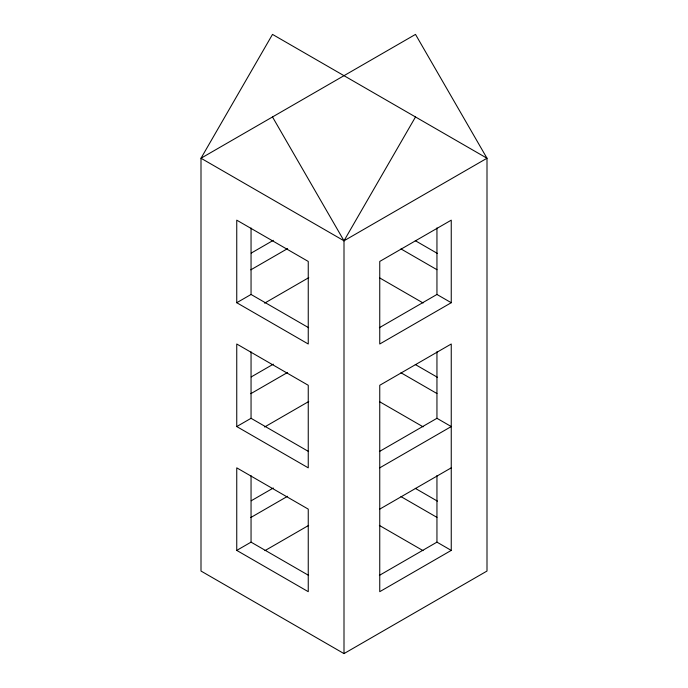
<?xml version="1.0" encoding="UTF-8"?>
<svg xmlns="http://www.w3.org/2000/svg" width="688" height="688" viewBox="0 0 688 688"><rect width="100%" height="100%" fill="white"/><g stroke="black" fill="none" stroke-linecap="round" stroke-linejoin="round"><path stroke-width="1.03" d="M344 653.6L487.001 571.04L487.001 158.24L272.5 34.4L200.999 158.24L200.999 571.04L344 653.6L344 240.8L415.5 116.96M251.232 253.081L273.308 240.336M250.819 269.834L287.601 248.592M236.749 302.72L308.25 344L308.25 261.44L236.749 220.16L236.749 302.72L251.051 294.464L308.62 327.703M344 240.8L487.001 158.24L415.5 34.4L200.999 158.24L344 240.8L272.5 116.96M264.613 303.15L308.757 277.66M251.232 376.921L273.308 364.176M250.819 393.674L287.601 372.432M379.38 327.703L436.949 294.464L451.251 302.72L451.251 220.16L379.75 261.44L379.75 344L451.251 302.72M236.749 426.56L308.25 467.84L308.25 385.28L236.749 344L236.749 426.56L251.051 418.304L308.62 451.543M264.613 426.99L308.757 401.5M251.232 500.761L273.308 488.016M250.819 517.514L287.601 496.272M379.38 451.543L436.949 418.304L451.251 426.56L379.75 467.84M236.749 550.4L308.25 591.68L308.25 509.12L236.749 467.84L236.749 550.4L251.051 542.144L308.62 575.383M264.94 550.632L308.654 525.4M379.75 509.12L451.251 467.84M379.38 575.383L436.949 542.144L451.251 550.4L451.251 344L379.75 385.28L379.75 591.68L451.251 550.4M415.277 240.671L437.413 253.451M400.975 248.927L436.949 269.696M379.759 277.961L423.111 302.987M415.277 364.511L437.413 377.291M400.975 372.767L436.949 393.536M379.759 401.801L423.111 426.827M415.277 488.351L437.413 501.131M400.975 496.607L436.949 517.376M379.346 525.4L423.06 550.632M436.949 227.883L436.949 294.464M436.949 351.723L436.949 418.304M436.949 475.563L436.949 542.144M251.051 227.986L251.051 294.464M251.051 351.826L251.051 418.304M251.051 475.666L251.051 542.144"/></g></svg>
